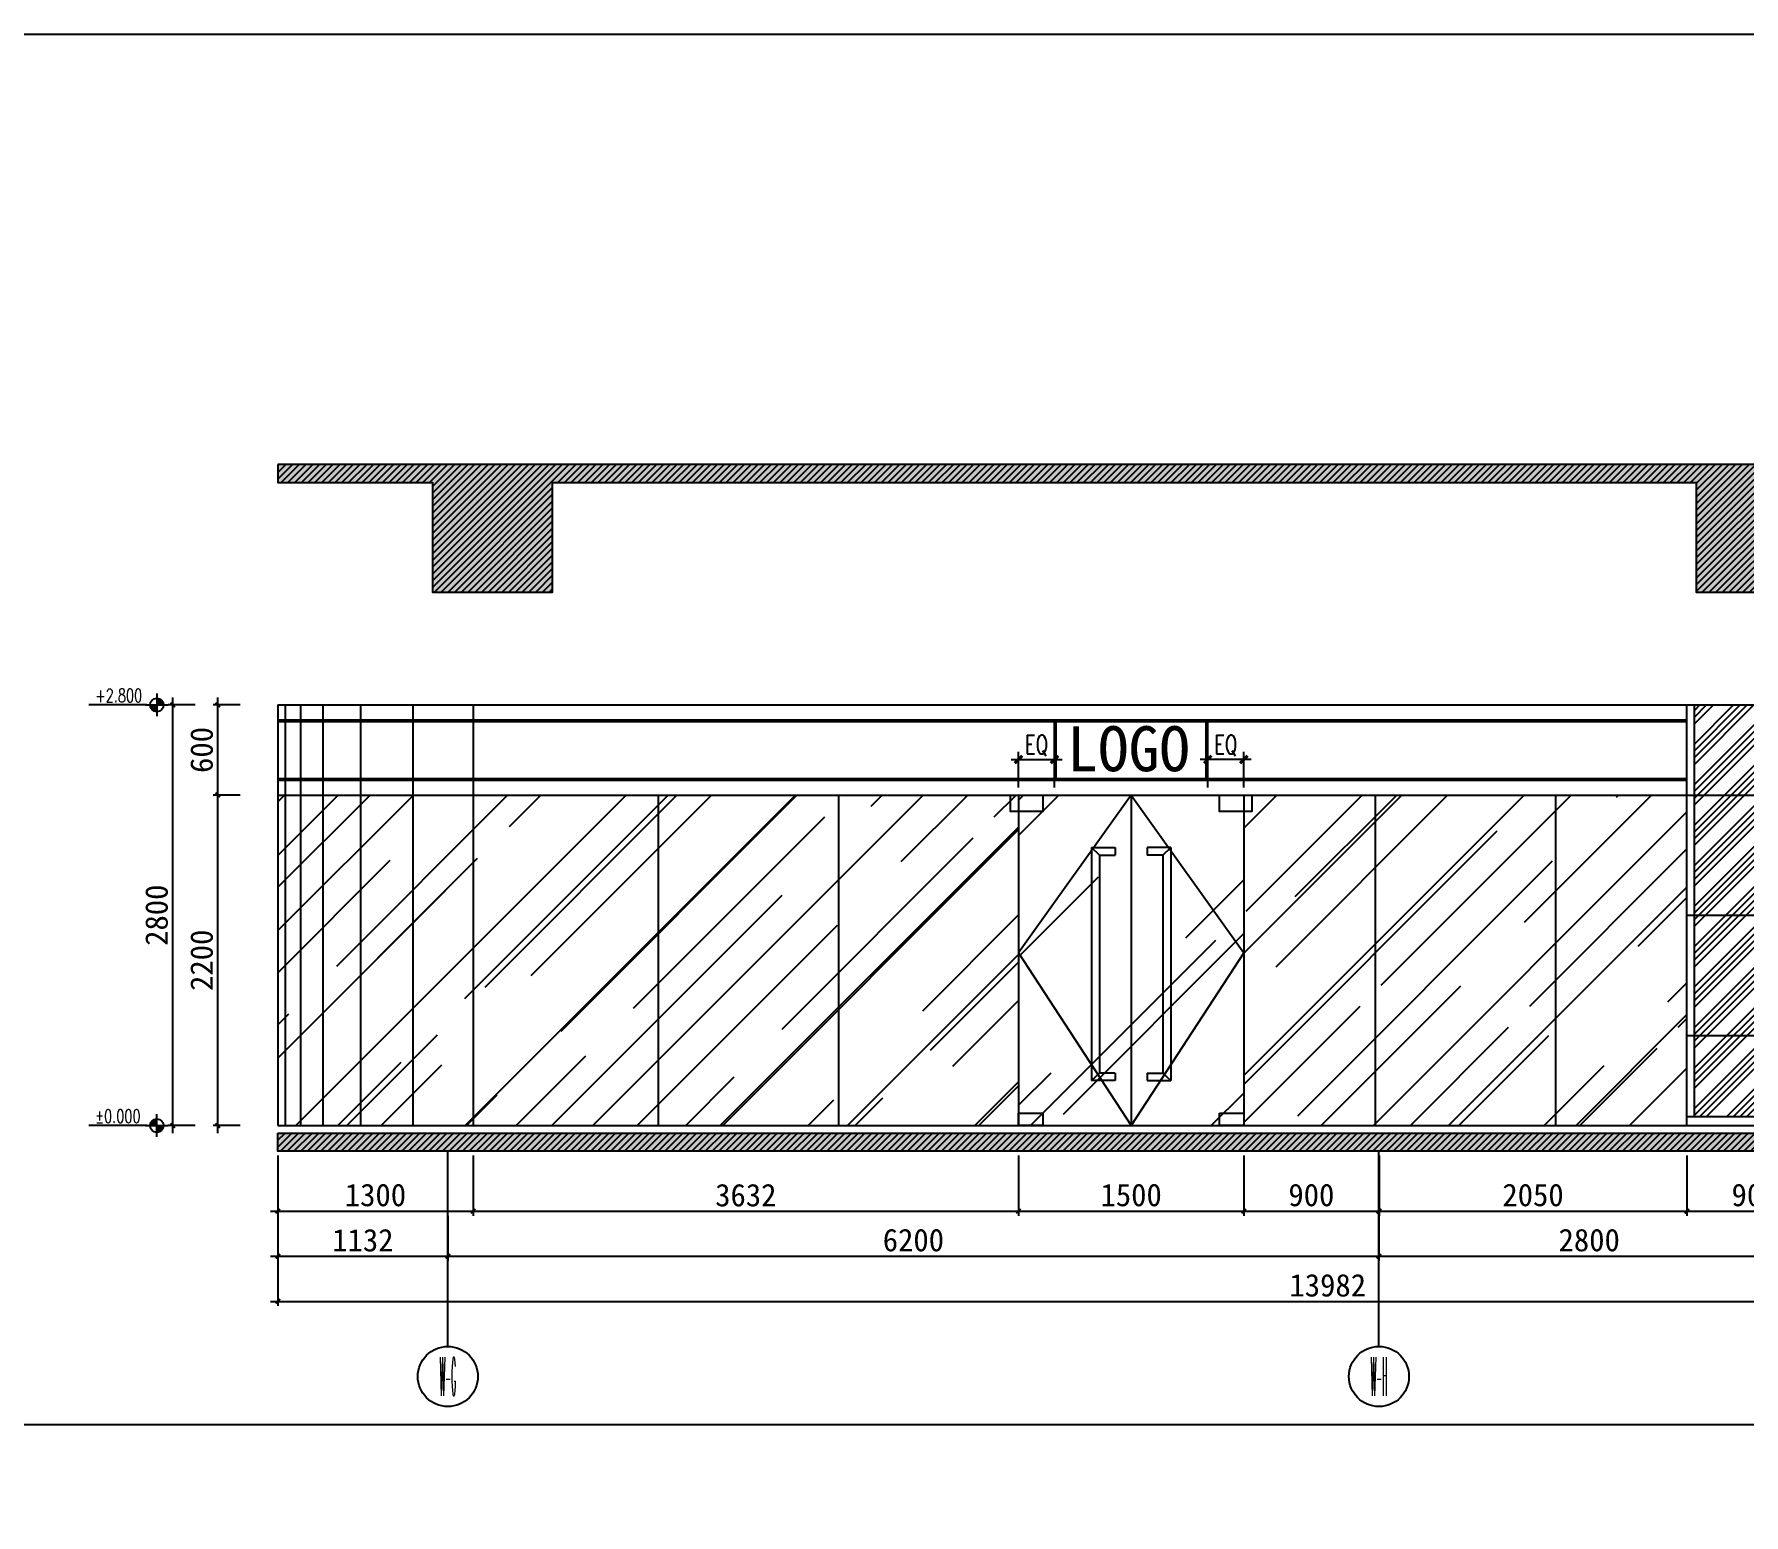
# Model space of a CAD drawing. Header units: millimetres. Extents: x 110215 to 630040, y -488650 to 141897.
# Drawn here: x 538266 to 549650, y 132042 to 141897 of the extents above; entities that cross this region are included whole.
import ezdxf
from ezdxf.enums import TextEntityAlignment as Align

# ---------------------------------------------------------------- set-up
doc = ezdxf.new("R2010")
doc.units = ezdxf.units.MM
doc.header["$LTSCALE"] = 1000
doc.layers.get('Defpoints').update_dxf_attribs({"color": 2})
for name, color, linetype in [('0-118标注', 2, 'Continuous'), ('0-140a立面通高转折线', 2, 'Continuous'), ('0-140c立面材料填充', 250, 'Continuous'), ('0-140d立面材料分隔', 146, 'Continuous'), ('0-140立面图剖切线', 4, 'Continuous')]:
    doc.layers.add(name, color=color, linetype=linetype)
doc.styles.add('_TCH_AXIS', font='COMPLEX', dxfattribs={"bigfont": 'GBCBIG'})
doc.styles.add('COMPLEX', font='COMPLEX')
doc.styles.add('DIM_FONT', font='SIMPLEX', dxfattribs={"width": 0.7, "bigfont": 'GBCBIG'})
doc.styles.add('TXT', font='txt.shx', dxfattribs={"width": 0.7})
doc.styles.add('繁黑体', font='simhei.ttf')
doc.styles.add('黑体', font='simhei.ttf')
doc.dimstyles.new('50', dxfattribs={"dimscale": 50, "dimtxt": 3, "dimasz": 0.6, "dimexe": 0.6, "dimexo": 0.6, "dimtad": 1, "dimdec": 0, "dimdsep": 46, "dimtxsty": '黑体', "dimblk1": 'ARCHTICK', "dimblk2": 'ARCHTICK', "dimsah": 1, "dimcen": 0, "dimdle": 1, "dimclrd": 251, "dimclre": 251, "dimclrt": 2, "dimadec": 0, "dimazin": 0, "dimtfac": 1, "dimtdec": 0, "dimtix": 1, "dimtmove": 2, "dimatfit": 3, "dimldrblk": 'DOT', "dimfxl": 0, "dimtolj": 1, "dimtzin": 0, "dimarcsym": 0})
doc.dimstyles.new('副本 1-50', dxfattribs={"dimscale": 50, "dimtxt": 2.5, "dimasz": 1, "dimexe": 1, "dimexo": 1, "dimgap": 0.6, "dimtad": 1, "dimdec": 0, "dimrnd": 5, "dimzin": 0, "dimdsep": 46, "dimtxsty": 'TXT', "dimblk": 'ARCHTICK', "dimcen": 4, "dimdle": 1, "dimclrd": 3, "dimclre": 3, "dimclrt": 3, "dimadec": 0, "dimazin": 0, "dimtfac": 1, "dimtdec": 0, "dimtix": 1, "dimtmove": 2, "dimatfit": 3, "dimldrblk": 'ARCHTICK', "dimfxl": 0, "dimtolj": 1, "dimtzin": 0, "dimarcsym": 0})

# ---------------------------------------------------------------- blocks, each defined once
blk = doc.blocks.new('_ArchTick')
at = {"color": 0, "linetype": 'ByBlock', "const_width": 0.4}
blk.add_lwpolyline([(-0.5, -0.5), (0.5, 0.5)], dxfattribs=at)
blk = doc.blocks.new('*D450')
at = {"color": 251, "lineweight": -2, "transparency": 16777216}
for p, q in [((539889, 134433), (539889, 134033)), ((541189, 134433), (541189, 134033)), ((539839, 134063), (541239, 134063))]:
    blk.add_line(p, q, dxfattribs=at)
at = {"layer": 'Defpoints', "color": 0, "transparency": 16777216}
for p in [(539889, 134463), (541189, 134463), (541189, 134063)]:
    blk.add_point(p, dxfattribs=at)
at = {"color": 251, "lineweight": -2, "transparency": 16777216, "xscale": 30, "yscale": 30, "zscale": 30, "rotation": 180}
blk.add_blockref('_ArchTick', (539889, 134063), dxfattribs=at)
at = {"color": 251, "lineweight": -2, "transparency": 16777216, "xscale": 30, "yscale": 30, "zscale": 30}
blk.add_blockref('_ArchTick', (541189, 134063), dxfattribs=at)
at = {"color": 2, "transparency": 16777216, "insert": (540539, 134170), "char_height": 150, "attachment_point": 5, "style": '黑体'}
blk.add_mtext('\\A1;1300', dxfattribs=at)
blk = doc.blocks.new('_DOT')
at = {"color": 0, "linetype": 'ByBlock'}
blk.add_line((-0.5, 0), (-1, 0), dxfattribs=at)
at = {"color": 0, "linetype": 'ByBlock', "const_width": 0.5}
blk.add_lwpolyline([(-0.25, 0, 1), (0.25, 0, 1)], format="xyb", close=True, dxfattribs=at)
blk = doc.blocks.new('*D451')
at = {"color": 251, "lineweight": -2, "transparency": 16777216}
for p, q in [((541189, 134433), (541189, 134033)), ((544821, 134433), (544821, 134033)), ((541139, 134063), (544871, 134063))]:
    blk.add_line(p, q, dxfattribs=at)
at = {"layer": 'Defpoints', "color": 0, "transparency": 16777216}
for p in [(541189, 134463), (544821, 134463), (544821, 134063)]:
    blk.add_point(p, dxfattribs=at)
at = {"color": 251, "lineweight": -2, "transparency": 16777216, "xscale": 30, "yscale": 30, "zscale": 30, "rotation": 180}
blk.add_blockref('_ArchTick', (541189, 134063), dxfattribs=at)
at = {"color": 251, "lineweight": -2, "transparency": 16777216, "xscale": 30, "yscale": 30, "zscale": 30}
blk.add_blockref('_ArchTick', (544821, 134063), dxfattribs=at)
at = {"color": 2, "transparency": 16777216, "insert": (543005, 134169), "char_height": 150, "attachment_point": 5, "style": '黑体'}
blk.add_mtext('\\A1;3632', dxfattribs=at)
blk = doc.blocks.new('*D452')
at = {"color": 251, "lineweight": -2, "transparency": 16777216}
for p, q in [((544821, 134433), (544821, 134033)), ((546321, 134433), (546321, 134033)), ((544771, 134063), (546371, 134063))]:
    blk.add_line(p, q, dxfattribs=at)
at = {"layer": 'Defpoints', "color": 0, "transparency": 16777216}
for p in [(544821, 134463), (546321, 134463), (546321, 134063)]:
    blk.add_point(p, dxfattribs=at)
at = {"color": 251, "lineweight": -2, "transparency": 16777216, "xscale": 30, "yscale": 30, "zscale": 30, "rotation": 180}
blk.add_blockref('_ArchTick', (544821, 134063), dxfattribs=at)
at = {"color": 251, "lineweight": -2, "transparency": 16777216, "xscale": 30, "yscale": 30, "zscale": 30}
blk.add_blockref('_ArchTick', (546321, 134063), dxfattribs=at)
at = {"color": 2, "transparency": 16777216, "insert": (545571, 134170), "char_height": 150, "attachment_point": 5, "style": '黑体'}
blk.add_mtext('\\A1;1500', dxfattribs=at)
blk = doc.blocks.new('*D453')
at = {"color": 251, "lineweight": -2, "transparency": 16777216}
for p, q in [((546321, 134433), (546321, 134033)), ((547221, 134433), (547221, 134033)), ((546271, 134063), (547271, 134063))]:
    blk.add_line(p, q, dxfattribs=at)
at = {"layer": 'Defpoints', "color": 0, "transparency": 16777216}
for p in [(546321, 134463), (547221, 134463), (547221, 134063)]:
    blk.add_point(p, dxfattribs=at)
at = {"color": 251, "lineweight": -2, "transparency": 16777216, "xscale": 30, "yscale": 30, "zscale": 30, "rotation": 180}
blk.add_blockref('_ArchTick', (546321, 134063), dxfattribs=at)
at = {"color": 251, "lineweight": -2, "transparency": 16777216, "xscale": 30, "yscale": 30, "zscale": 30}
blk.add_blockref('_ArchTick', (547221, 134063), dxfattribs=at)
at = {"color": 2, "transparency": 16777216, "insert": (546771, 134170), "char_height": 150, "attachment_point": 5, "style": '黑体'}
blk.add_mtext('\\A1;900', dxfattribs=at)
blk = doc.blocks.new('*D454')
at = {"color": 251, "lineweight": -2, "transparency": 16777216}
for p, q in [((549272, 134433), (549272, 134033)), ((550172, 134433), (550172, 134033)), ((549222, 134063), (550222, 134063))]:
    blk.add_line(p, q, dxfattribs=at)
at = {"layer": 'Defpoints', "color": 0, "transparency": 16777216}
for p in [(549272, 134463), (550172, 134463), (550172, 134063)]:
    blk.add_point(p, dxfattribs=at)
at = {"color": 251, "lineweight": -2, "transparency": 16777216, "xscale": 30, "yscale": 30, "zscale": 30, "rotation": 180}
blk.add_blockref('_ArchTick', (549272, 134063), dxfattribs=at)
at = {"color": 251, "lineweight": -2, "transparency": 16777216, "xscale": 30, "yscale": 30, "zscale": 30}
blk.add_blockref('_ArchTick', (550172, 134063), dxfattribs=at)
at = {"color": 2, "transparency": 16777216, "insert": (549722, 134170), "char_height": 150, "attachment_point": 5, "style": '黑体'}
blk.add_mtext('\\A1;900', dxfattribs=at)
blk = doc.blocks.new('*D460')
at = {"color": 251, "lineweight": -2, "transparency": 16777216}
for p, q in [((539889, 134033), (539889, 133733)), ((541021, 134033), (541021, 133733)), ((539839, 133763), (541071, 133763))]:
    blk.add_line(p, q, dxfattribs=at)
at = {"layer": 'Defpoints', "color": 0, "transparency": 16777216}
for p in [(539889, 134063), (541021, 134063), (541021, 133763)]:
    blk.add_point(p, dxfattribs=at)
at = {"color": 251, "lineweight": -2, "transparency": 16777216, "xscale": 30, "yscale": 30, "zscale": 30, "rotation": 180}
blk.add_blockref('_ArchTick', (539889, 133763), dxfattribs=at)
at = {"color": 251, "lineweight": -2, "transparency": 16777216, "xscale": 30, "yscale": 30, "zscale": 30}
blk.add_blockref('_ArchTick', (541021, 133763), dxfattribs=at)
at = {"color": 2, "transparency": 16777216, "insert": (540455, 133869), "char_height": 150, "attachment_point": 5, "style": '黑体'}
blk.add_mtext('\\A1;1132', dxfattribs=at)
blk = doc.blocks.new('*D461')
at = {"color": 251, "lineweight": -2, "transparency": 16777216}
for p, q in [((541021, 134033), (541021, 133733)), ((547221, 134033), (547221, 133733)), ((540971, 133763), (547271, 133763))]:
    blk.add_line(p, q, dxfattribs=at)
at = {"layer": 'Defpoints', "color": 0, "transparency": 16777216}
for p in [(541021, 134063), (547221, 134063), (547221, 133763)]:
    blk.add_point(p, dxfattribs=at)
at = {"color": 251, "lineweight": -2, "transparency": 16777216, "xscale": 30, "yscale": 30, "zscale": 30, "rotation": 180}
blk.add_blockref('_ArchTick', (541021, 133763), dxfattribs=at)
at = {"color": 251, "lineweight": -2, "transparency": 16777216, "xscale": 30, "yscale": 30, "zscale": 30}
blk.add_blockref('_ArchTick', (547221, 133763), dxfattribs=at)
at = {"color": 2, "transparency": 16777216, "insert": (544121, 133870), "char_height": 150, "attachment_point": 5, "style": '黑体'}
blk.add_mtext('\\A1;6200', dxfattribs=at)
blk = doc.blocks.new('*D462')
at = {"color": 251, "lineweight": -2, "transparency": 16777216}
for p, q in [((547221, 134033), (547221, 133733)), ((550021, 134033), (550021, 133733)), ((547171, 133763), (550071, 133763))]:
    blk.add_line(p, q, dxfattribs=at)
at = {"layer": 'Defpoints', "color": 0, "transparency": 16777216}
for p in [(547221, 134063), (550021, 134063), (550021, 133763)]:
    blk.add_point(p, dxfattribs=at)
at = {"color": 251, "lineweight": -2, "transparency": 16777216, "xscale": 30, "yscale": 30, "zscale": 30, "rotation": 180}
blk.add_blockref('_ArchTick', (547221, 133763), dxfattribs=at)
at = {"color": 251, "lineweight": -2, "transparency": 16777216, "xscale": 30, "yscale": 30, "zscale": 30}
blk.add_blockref('_ArchTick', (550021, 133763), dxfattribs=at)
at = {"color": 2, "transparency": 16777216, "insert": (548621, 133870), "char_height": 150, "attachment_point": 5, "style": '黑体'}
blk.add_mtext('\\A1;2800', dxfattribs=at)
blk = doc.blocks.new('*D468')
at = {"color": 251, "lineweight": -2, "transparency": 16777216}
for p, q in [((539889, 133733), (539889, 133433)), ((553871, 133733), (553871, 133433)), ((539839, 133463), (553921, 133463))]:
    blk.add_line(p, q, dxfattribs=at)
at = {"layer": 'Defpoints', "color": 0, "transparency": 16777216}
for p in [(539889, 133763), (553871, 133763), (553871, 133463)]:
    blk.add_point(p, dxfattribs=at)
at = {"color": 251, "lineweight": -2, "transparency": 16777216, "xscale": 30, "yscale": 30, "zscale": 30, "rotation": 180}
blk.add_blockref('_ArchTick', (539889, 133463), dxfattribs=at)
at = {"color": 251, "lineweight": -2, "transparency": 16777216, "xscale": 30, "yscale": 30, "zscale": 30}
blk.add_blockref('_ArchTick', (553871, 133463), dxfattribs=at)
at = {"color": 2, "transparency": 16777216, "insert": (546880, 133569), "char_height": 150, "attachment_point": 5, "style": '黑体'}
blk.add_mtext('\\A1;13982', dxfattribs=at)
blk = doc.blocks.new('_AXISO')
blk.add_circle((0, 0), 0.5)
at = {"style": 'COMPLEX', "width": 1.041667}
blk.add_attdef('A', text='', height=0.56, dxfattribs=at).set_placement((-0.25, -0.28), (0.25, -0.28), align=Align.FIT)
blk = doc.blocks.new('*D469')
at = {"color": 251, "lineweight": -2, "transparency": 16777216}
for p, q in [((539489, 134583), (539489, 136883)), ((539639, 136833), (539459, 136833)), ((539639, 134633), (539459, 134633))]:
    blk.add_line(p, q, dxfattribs=at)
at = {"layer": 'Defpoints', "color": 0, "transparency": 16777216}
for p in [(539489, 136833), (539889, 136833), (539889, 134633)]:
    blk.add_point(p, dxfattribs=at)
at = {"color": 251, "lineweight": -2, "transparency": 16777216, "xscale": 30, "yscale": 30, "zscale": 30}
for p, rotation in [((539489, 136833), 90), ((539489, 134633), 270)]:
    blk.add_blockref('_ArchTick', p, dxfattribs=dict(at, rotation=rotation))
at = {"color": 2, "transparency": 16777216, "insert": (539382, 135733), "char_height": 150, "attachment_point": 5, "rotation": 90, "style": '黑体'}
blk.add_mtext('\\A1;2200', dxfattribs=at)
blk = doc.blocks.new('*D470')
at = {"color": 251, "lineweight": -2, "transparency": 16777216}
for p, q in [((539639, 137433), (539459, 137433)), ((539489, 136783), (539489, 137483)), ((539639, 136833), (539459, 136833))]:
    blk.add_line(p, q, dxfattribs=at)
at = {"layer": 'Defpoints', "color": 0, "transparency": 16777216}
for p in [(539489, 137433), (539889, 137433), (539889, 136833)]:
    blk.add_point(p, dxfattribs=at)
at = {"color": 251, "lineweight": -2, "transparency": 16777216, "xscale": 30, "yscale": 30, "zscale": 30}
for p, rotation in [((539489, 137433), 90), ((539489, 136833), 270)]:
    blk.add_blockref('_ArchTick', p, dxfattribs=dict(at, rotation=rotation))
at = {"color": 2, "transparency": 16777216, "insert": (539382, 137133), "char_height": 150, "attachment_point": 5, "rotation": 90, "style": '黑体'}
blk.add_mtext('\\A1;600', dxfattribs=at)
blk = doc.blocks.new('*D471')
at = {"color": 251, "lineweight": -2, "transparency": 16777216}
for p, q in [((539339, 137433), (539159, 137433)), ((539189, 134583), (539189, 137483)), ((539339, 134633), (539159, 134633))]:
    blk.add_line(p, q, dxfattribs=at)
at = {"layer": 'Defpoints', "color": 0, "transparency": 16777216}
for p in [(539189, 137433), (539489, 137433), (539489, 134633)]:
    blk.add_point(p, dxfattribs=at)
at = {"color": 251, "lineweight": -2, "transparency": 16777216, "xscale": 30, "yscale": 30, "zscale": 30}
for p, rotation in [((539189, 137433), 90), ((539189, 134633), 270)]:
    blk.add_blockref('_ArchTick', p, dxfattribs=dict(at, rotation=rotation))
at = {"color": 2, "transparency": 16777216, "insert": (539082, 136033), "char_height": 150, "attachment_point": 5, "rotation": 90, "style": '黑体'}
blk.add_mtext('\\A1;2800', dxfattribs=at)
blk = doc.blocks.new('*D130')
at = {"color": 3, "lineweight": -2, "transparency": 16777216}
for p, q in [((2433621, 314332), (2433281, 314332)), ((2433331, 314145), (2433331, 314382)), ((2433571, 314145), (2433571, 314382))]:
    blk.add_line(p, q, dxfattribs=at)
at = {"layer": 'Defpoints', "color": 0, "transparency": 16777216}
for p in [(2433331, 314332), (2433331, 314095), (2433571, 314095)]:
    blk.add_point(p, dxfattribs=at)
at = {"color": 3, "lineweight": -2, "transparency": 16777216, "xscale": 50, "yscale": 50, "zscale": 50, "rotation": 180}
blk.add_blockref('_ArchTick', (2433331, 314332), dxfattribs=at)
at = {"color": 3, "lineweight": -2, "transparency": 16777216, "xscale": 50, "yscale": 50, "zscale": 50}
blk.add_blockref('_ArchTick', (2433571, 314332), dxfattribs=at)
at = {"color": 3, "transparency": 16777216, "insert": (2433451, 314425), "char_height": 125, "attachment_point": 5, "style": 'TXT'}
blk.add_mtext('\\A1;EQ', dxfattribs=at)
blk = doc.blocks.new('*D131')
at = {"color": 3, "lineweight": -2, "transparency": 16777216}
for p, q in [((2432021, 314332), (2432361, 314332)), ((2432071, 314145), (2432071, 314382)), ((2432311, 314145), (2432311, 314382))]:
    blk.add_line(p, q, dxfattribs=at)
at = {"layer": 'Defpoints', "color": 0, "transparency": 16777216}
for p in [(2432311, 314332), (2432071, 314095), (2432311, 314095)]:
    blk.add_point(p, dxfattribs=at)
at = {"color": 3, "lineweight": -2, "transparency": 16777216, "xscale": 50, "yscale": 50, "zscale": 50, "rotation": 180}
blk.add_blockref('_ArchTick', (2432071, 314332), dxfattribs=at)
at = {"color": 3, "lineweight": -2, "transparency": 16777216, "xscale": 50, "yscale": 50, "zscale": 50}
blk.add_blockref('_ArchTick', (2432311, 314332), dxfattribs=at)
at = {"color": 3, "transparency": 16777216, "insert": (2432191, 314425), "char_height": 125, "attachment_point": 5, "style": 'TXT'}
blk.add_mtext('\\A1;EQ', dxfattribs=at)
blk = doc.blocks.new('*D472')
at = {"color": 251, "lineweight": -2, "transparency": 16777216}
for p, q in [((547222, 134433), (547222, 134033)), ((549272, 134433), (549272, 134033)), ((547172, 134063), (549322, 134063))]:
    blk.add_line(p, q, dxfattribs=at)
at = {"layer": 'Defpoints', "color": 0, "transparency": 16777216}
for p in [(547222, 134463), (549272, 134463), (549272, 134063)]:
    blk.add_point(p, dxfattribs=at)
at = {"color": 251, "lineweight": -2, "transparency": 16777216, "xscale": 30, "yscale": 30, "zscale": 30, "rotation": 180}
blk.add_blockref('_ArchTick', (547222, 134063), dxfattribs=at)
at = {"color": 251, "lineweight": -2, "transparency": 16777216, "xscale": 30, "yscale": 30, "zscale": 30}
blk.add_blockref('_ArchTick', (549272, 134063), dxfattribs=at)
at = {"color": 2, "transparency": 16777216, "insert": (548247, 134170), "char_height": 150, "attachment_point": 5, "style": '黑体'}
blk.add_mtext('\\A1;2050', dxfattribs=at)
blk = doc.blocks.new('*U702')
at = {"extrusion": (0, 0, -1)}
for points in [[(0, 0), (1.5, 0, 0.414214), (0, 1.5)], [(0, 0), (-1.5, 0, 0.414214), (0, -1.5)]]:
    blk.add_hatch(color=256, dxfattribs=at).paths.add_polyline_path(points)
for p, q in [((-2.25, 0), (-15.09, 0)), ((-2.52, 0), (2.52, 0)), ((0, -2.52), (0, 2.52))]:
    blk.add_line(p, q)
blk.add_circle((0, 0), 1.5)
at = {"style": 'DIM_FONT', "width": 0.7, "flags": 8}
blk.add_attdef('%%P0.000', (-13.68, -0.59), '', height=3, dxfattribs=at)
blk = doc.blocks.new('*U703')
at = {"extrusion": (0, 0, -1)}
for points in [[(0, 0), (1.5, 0, -0.414214), (0, -1.5)], [(0, 0), (-1.5, 0, -0.414214), (0, 1.5)]]:
    blk.add_hatch(color=256, dxfattribs=at).paths.add_polyline_path(points)
for p, q in [((-2.25, 0), (-15.09, 0)), ((-2.52, 0), (2.52, 0)), ((0, 2.52), (0, -2.52))]:
    blk.add_line(p, q)
blk.add_circle((0, 0), 1.5)
at = {"style": 'DIM_FONT', "width": 0.7, "flags": 8}
blk.add_attdef('%%P0.000', (-13.68, 0.59), '', height=3, dxfattribs=at)
blk = doc.blocks.new('kjlkj')
at = {"layer": '0-140c立面材料填充'}
h = blk.add_hatch(dxfattribs=at)
h.set_pattern_fill('AR-RROOF', color=256, scale=50, angle=45, style=0)
h.set_pattern_definition([(45, (2419215.6, 311894.9), (1077.63, 2873.68), [19050, -2540, 6350, -1270]), (45, (2419961, 313538.3), (-2092.4, 296.35), [3810, -419.1, 7620, -952.5]), (45, (2418901.25, 313107.2), (4068.056, 5271.41), [10160, -1778, 5080, -1270])])
h.paths.add_polyline_path([(2433571.1, 314094.9), (2432071.1, 314094.9), (2432071.1, 311894.9), (2433571.1, 311894.9)])
at = {"color": 8}
for p, q in [((2432311.1, 314194.9), (2432311.1, 314594.9)), ((2432321.1, 314194.9), (2432321.1, 314594.9)), ((2433321.1, 314194.9), (2433321.1, 314594.9)), ((2433331.1, 314194.9), (2433331.1, 314594.9))]:
    blk.add_line(p, q, dxfattribs=at)
for points in [[(2432821.1, 314094.9), (2432071.1, 313044.9), (2432821.1, 311894.9)], [(2432821.1, 314094.9), (2433571.1, 313044.9), (2432821.1, 311894.9)]]:
    blk.add_lwpolyline(points, dxfattribs=at)
at = {"layer": '0-140d立面材料分隔'}
for p, q in [((2432071.1, 314094.9), (2432071.1, 311894.9)), ((2432821.1, 314094.9), (2432821.1, 311894.9)), ((2433571.1, 314094.9), (2433571.1, 311894.9))]:
    blk.add_line(p, q, dxfattribs=at)
at = {"layer": '0-140d立面材料分隔', "color": 1}
for p, q in [((2432609.7, 313694.9, -219.5), (2432556.9, 313744.9, -219.5)), ((2432556.9, 313744.9, -219.5), (2432556.9, 312194.9)), ((2432556.9, 313744.9, -219.5), (2432715.4, 313744.9, -219.5)), ((2432715.4, 313744.9, -219.5), (2432715.4, 313694.9, -219.5)), ((2432926.8, 313744.9, -219.5), (2432926.8, 313694.9, -219.5)), ((2433085.4, 313744.9, -219.5), (2432926.8, 313744.9, -219.5)), ((2433032.5, 313694.9, -219.5), (2433085.4, 313744.9, -219.5)), ((2433085.4, 313744.9, -219.5), (2433085.4, 312194.9)), ((2432609.7, 313694.9, -219.5), (2432609.7, 312244.9)), ((2432609.7, 313694.9, -219.5), (2432715.4, 313694.9, -219.5)), ((2433032.5, 313694.9, -219.5), (2432926.8, 313694.9, -219.5)), ((2433032.5, 313694.9, -219.5), (2433032.5, 312244.9)), ((2432609.7, 312244.9), (2432556.9, 312194.9)), ((2432715.4, 312194.9), (2432556.9, 312194.9)), ((2432715.4, 312244.9), (2432609.7, 312244.9)), ((2432715.4, 312244.9), (2432715.4, 312194.9)), ((2432926.8, 312244.9), (2433032.5, 312244.9)), ((2432926.8, 312244.9), (2432926.8, 312194.9)), ((2432926.8, 312194.9), (2433085.4, 312194.9)), ((2433032.5, 312244.9), (2433085.4, 312194.9))]:
    blk.add_line(p, q, dxfattribs=at)
for points in [[(2432018.3, 314094.9), (2432233.1, 314094.9), (2432233.1, 313984.9), (2432018.3, 313984.9)], [(2433409.2, 314094.9), (2433624, 314094.9), (2433624, 313984.9), (2433409.2, 313984.9)], [(2432071.1, 311978.2), (2432233.1, 311978.2), (2432233.1, 311894.9), (2432071.1, 311894.9)], [(2433409.2, 311978.2), (2433571.1, 311978.2), (2433571.1, 311894.9), (2433409.2, 311894.9)]]:
    blk.add_lwpolyline(points, close=True, dxfattribs=at)
at = {"color": 1, "style": '繁黑体'}
blk.add_text('LOGO', height=300, dxfattribs=at).set_placement((2432396, 314253.3, -219.5))
at = {"color": 8}
dim = blk.add_linear_dim(base=(2432311.1, 314332.1), p1=(2432071.1, 314094.9), p2=(2432311.1, 314094.9), text='EQ', dimstyle='副本 1-50', dxfattribs=at)
dim.commit()
dim.dimension.update_dxf_attribs({"geometry": '*D131', "text_midpoint": (2432191.1, 314424.6)})
dim = blk.add_linear_dim(base=(2433331.1, 314332.1), p1=(2433571.1, 314094.9), p2=(2433331.1, 314094.9), angle=180, text='EQ', dimstyle='副本 1-50', dxfattribs=at)
dim.commit()
dim.dimension.update_dxf_attribs({"geometry": '*D130', "text_midpoint": (2433451.1, 314424.6)})

msp = doc.modelspace()

# ---------------------------------------------------------------- hatches: boundary and pattern name
h = msp.add_hatch()
h.set_pattern_fill('ANSI31', color=250, scale=10)
h.set_pattern_definition([(45, (-26203.694, -415.79), (-22.4506403, 22.4506403), [])])
h.paths.add_polyline_path([(539889.3, 139032.7), (539889.3, 138912.7), (540919, 138912.7), (540919, 138182.7), (541718.9, 138182.7), (541718.9, 138912.7), (549333.9, 138912.7), (549333.9, 138182.7), (549948.1, 138182.7), (549948.1, 138912.7), (557771.6, 138912.7), (557771.6, 139032.7)])
h.paths.add_polyline_path([(539889.3, 134582.7), (557771.6, 134582.7), (557771.6, 134462.7), (539889.3, 134462.7)])
h = msp.add_hatch()
h.set_pattern_fill('ANSI34', color=250, scale=10)
h.set_pattern_definition([(45, (152256.47, 9514.53), (-134.70384, 134.70384), []), (45, (152301.37, 9514.53), (-134.70384, 134.70384), []), (45, (152346.27, 9514.53), (-134.70384, 134.70384), []), (45, (152391.17, 9514.53), (-134.70384, 134.70384), [])])
h.paths.add_polyline_path([(550121.5, 134692.7), (550121.5, 137432.7), (549321.5, 137432.7), (549321.5, 134692.7)])
at = {"layer": '0-140c立面材料填充'}
h = msp.add_hatch(dxfattribs=at)
h.set_pattern_fill('AR-CONC', color=256)
h.set_pattern_definition([(50, (-26203.7, -415.79), (182.18467, -15.939086), [19.05, -209.55]), (355, (-26203.7, -415.8), (-35.24342, 191.056845), [15.24, -167.640584]), (100.451445, (-26188.51, -417.12), (146.941247, 175.11775), [16.19001, -178.090245]), (46.1842, (-26203.7, -365), (271.07904, -42.04233), [28.575, -314.325]), (96.63556, (-26181.1, -368.5), (237.40413, 247.42612), [24.28502, -267.13561]), (351.18415, (-26203.7, -365), (237.40413, 247.42612), [22.85997, -251.45973]), (21, (-26178.3, -377.69), (151.61439, -102.2652), [19.05, -209.55]), (326, (-26178.3, -377.7), (61.80203, 184.187966), [15.24, -167.64]), (71.451445, (-26165.66, -386.21), (213.41642, 81.92277), [16.19001, -178.08994]), (37.5, (-26203.694, -415.79), (3.088603, 84.555039), [0, -165.608, 0, -170.18, 0, -168.275]), (7.5, (-26203.69, -415.79), (66.819663, 100.180575), [0, -97.028, 0, -161.798, 0, -64.135]), (327.5, (-26260.336, -415.79), (135.590595, -5.728744), [0, -63.5, 0, -198.12, 0, -262.89]), (317.5, (-26285.74, -415.79), (148.129181, 25.42649), [0, -82.55, 0, -131.572, 0, -186.69])])
h.paths.add_polyline_path([(539889.3, 139032.7), (539889.3, 138912.7), (540919, 138912.7), (540919, 138182.7), (541718.9, 138182.7), (541718.9, 138912.7), (549333.9, 138912.7), (549333.9, 138182.7), (549948.1, 138182.7), (549948.1, 138912.7), (557771.6, 138912.7), (557771.6, 139032.7)])
h.paths.add_polyline_path([(539889.3, 134582.7), (557771.6, 134582.7), (557771.6, 134462.7), (539889.3, 134462.7)])
h = msp.add_hatch(dxfattribs=at)
h.set_pattern_fill('AR-RROOF', color=256, scale=600, angle=45)
h.set_pattern_definition([(45, (481820.5, 221263.2), (509.117, 1357.645), [9000, -1200, 3000, -600]), (45, (482172.66, 222039.6), (-988.535, 140.007), [1800, -198, 3600, -450]), (45, (481672.02, 221835.93), (1921.9162, 2490.4301), [4800, -840, 2400, -600])])
h.paths.add_polyline_path([(539888.7, 136832.7), (539888.7, 134632.7), (544821.2, 134632.7), (544821.2, 136832.7)])
h = msp.add_hatch(dxfattribs=at)
h.set_pattern_fill('AR-RROOF', color=256, scale=600, angle=45)
h.set_pattern_definition([(45, (476488.9, 221263.2), (509.117, 1357.645), [9000, -1200, 3000, -600]), (45, (476841.1, 222039.6), (-988.535, 140.007), [1800, -198, 3600, -450]), (45, (476340.43, 221835.94), (1921.9162, 2490.4301), [4800, -840, 2400, -600])])
h.paths.add_polyline_path([(549271.5, 136832.7), (549271.5, 134632.7), (546321.2, 134632.7), (546321.2, 136832.7)])

# ---------------------------------------------------------------- linework, layer by layer
msp.add_line((561055.3, 132641.2), (535509.9, 132641.2))
for points in [[(535509.9, 141896.8), (561055.3, 141896.8), (561055.3, 121785.6), (535509.9, 121785.6)], [(539888.7, 134582.7), (557771, 134582.7), (557771, 134462.7), (539888.7, 134462.7)]]:
    msp.add_lwpolyline(points, close=True)
msp.add_lwpolyline([(539888.7, 139032.7), (539888.7, 138912.7), (540918.3, 138912.7), (540918.3, 138182.7), (541718.3, 138182.7), (541718.3, 138912.7), (549333.2, 138912.7), (549333.2, 138182.7), (549947.5, 138182.7), (549947.5, 138912.7), (557771, 138912.7), (557771, 139032.7), (539888.7, 139032.7)])
at = {"layer": '0-118标注'}
for p, q in [((541021, 133162.7, 13.8), (541021, 134462.7)), ((547221, 133162.7, 13.8), (547221, 134462.7))]:
    msp.add_line(p, q, dxfattribs=at)
at = {"layer": '0-140a立面通高转折线'}
msp.add_line((539888.7, 137432.7), (539888.7, 134632.7), dxfattribs=at)
at = {"layer": '0-140a立面通高转折线', "color": 8}
for p, q in [((539938.7, 137432.7), (539938.7, 134632.7)), ((540038.7, 137432.7), (540038.7, 134632.7)), ((540188.7, 137432.7), (540188.7, 134632.7)), ((540438.7, 137432.7), (540438.7, 134632.7)), ((540788.7, 137432.7), (540788.7, 134632.7)), ((541188.7, 137432.7), (541188.7, 134632.7)), ((542421.2, 136832.7), (542421.2, 134632.7)), ((543621.2, 136832.7), (543621.2, 134632.7)), ((547196.5, 136832.7), (547196.5, 134632.7)), ((548396.5, 136832.7), (548396.5, 134632.7))]:
    msp.add_line(p, q, dxfattribs=at)
at = {"layer": '0-140c立面材料填充', "color": 251}
for p, q in [((549271.5, 136832.7), (550171.5, 136832.7)), ((549271.5, 136032.7), (550171.5, 136032.7)), ((549271.5, 135232.7), (550171.5, 135232.7))]:
    msp.add_line(p, q, dxfattribs=at)
at = {"layer": '0-140d立面材料分隔'}
for p, q in [((549271.5, 134632.7), (549271.5, 137432.7)), ((539888.7, 137332.7), (549271.5, 137332.7)), ((539888.7, 137322.7), (549271.5, 137322.7)), ((539888.7, 136942.7), (549271.5, 136942.7)), ((539888.7, 136932.7), (549271.5, 136932.7)), ((539888.7, 136832.7), (549271.5, 136832.7)), ((549271.3, 134692.7), (550171.5, 134692.7))]:
    msp.add_line(p, q, dxfattribs=at)
at = {"layer": '0-140d立面材料分隔', "color": 8}
msp.add_line((549321.5, 134692.7), (549321.5, 137432.7), dxfattribs=at)
at = {"layer": '0-140立面图剖切线'}
for p, q in [((539888.7, 137432.7), (557471, 137432.7)), ((539888.7, 134632.7), (557471, 134632.7))]:
    msp.add_line(p, q, dxfattribs=at)

# ---------------------------------------------------------------- block references
at = {"color": 8}
msp.add_blockref('kjlkj', (-1887249.9, -177262.2), dxfattribs=at)
at = {"layer": '0-118标注'}
ref = msp.add_blockref('*U703', (539083.1, 137432.7), dxfattribs=dict(at, xscale=30, yscale=30, zscale=30))
ref.add_attrib('%%P0.000', '+2.800', (538672.6, 137450.4), dxfattribs={"layer": '0', "color": 7, "height": 90, "style": 'DIM_FONT', "width": 0.7, "flags": 8})
ref = msp.add_blockref('*U702', (539083.1, 134632.7), dxfattribs=dict(at, xscale=30, yscale=30, zscale=30))
ref.add_attrib('%%P0.000', '±0.000', (538672.6, 134650.4), dxfattribs={"layer": '0', "color": 7, "height": 90, "style": 'DIM_FONT', "width": 0.7, "flags": 8})
ref = msp.add_blockref('_AXISO', (541021, 132962.7, 13.8), dxfattribs=dict(at, xscale=400, yscale=400, zscale=400))
ref.add_attrib('A', 'W-G', dxfattribs={"layer": '0', "height": 257.36, "style": '_TCH_AXIS', "width": 0.132353}).set_placement((540965.8, 132834, 13.8), (541076.1, 132834, 13.8), align=Align.FIT)
ref = msp.add_blockref('_AXISO', (547221, 132962.7, 13.8), dxfattribs=dict(at, xscale=400, yscale=400, zscale=400))
ref.add_attrib('A', 'W-H', dxfattribs={"layer": '0', "height": 257.36, "style": '_TCH_AXIS', "width": 0.128571}).set_placement((547165.8, 132834, 13.8), (547276.1, 132834, 13.8), align=Align.FIT)

# ---------------------------------------------------------------- dimensions: what is measured, and where the dimension line sits
for base, p1, p2, picture, middle in [((539188.7, 137432.7), (539488.7, 134632.7), (539488.7, 137432.7), '*D471', (539081.6, 136032.7)), ((539488.7, 137432.7), (539888.7, 136832.7), (539888.7, 137432.7), '*D470', (539381.6, 137132.7)), ((539488.7, 136832.7), (539888.7, 134632.7), (539888.7, 136832.7), '*D469', (539381.6, 135732.7))]:
    dim = msp.add_linear_dim(base=base, p1=p1, p2=p2, angle=90, dimstyle='50')
    dim.commit()
    dim.dimension.update_dxf_attribs({"geometry": picture, "text_midpoint": middle})
for base, p1, p2, picture, middle in [((541188.7, 134062.7), (539888.7, 134462.7), (541188.7, 134462.7), '*D450', (540538.7, 134169.8)), ((544821.2039, 134062.6748), (541188.7324, 134462.6748), (544821.2039, 134462.6748), '*D451', (543004.9681, 134168.9248)), ((546321.2, 134062.7), (544821.2, 134462.7), (546321.2, 134462.7), '*D452', (545571.2, 134169.8)), ((547221, 134062.7), (546321.2, 134462.7), (547221, 134462.7), '*D453', (546771.1, 134169.8)), ((549271.536, 134062.6748), (547221.982, 134462.6748), (549271.536, 134462.6748), '*D472', (548246.759, 134169.7675)), ((550171.5, 134062.7), (549271.5, 134462.7), (550171.5, 134462.7), '*D454', (549721.5, 134169.8)), ((541021, 133762.7), (539888.7, 134062.7), (541021, 134062.7), '*D460', (540454.9, 133868.9)), ((547221, 133762.7), (541021, 134062.7), (547221, 134062.7), '*D461', (544121, 133869.8)), ((550021, 133762.7), (547221, 134062.7), (550021, 134062.7), '*D462', (548621, 133869.8)), ((553870.9, 133462.7), (539888.7, 133762.7), (553870.9, 133762.7), '*D468', (546879.8, 133568.9))]:
    dim = msp.add_linear_dim(base=base, p1=p1, p2=p2, dimstyle='50', override={"dimfxl": 10, "dimarcsym": 1})
    dim.commit()
    dim.dimension.update_dxf_attribs({"geometry": picture, "text_midpoint": middle})

doc.saveas('drawing.dxf')
